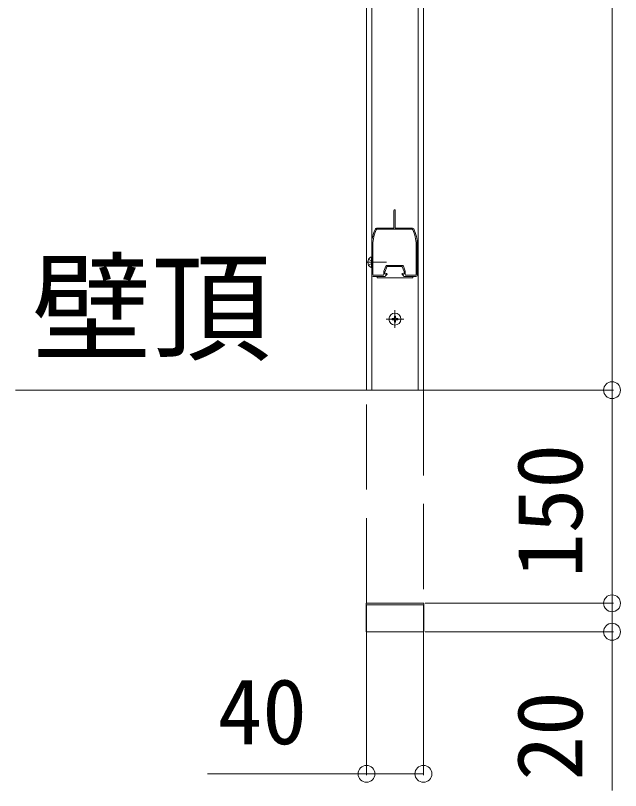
# Model space of a CAD drawing. Units: millimetres, scale not verified. Extents: x -5667 to 5667, y -4030 to 4030.
# Drawn here: x -3305 to -2880, y -283 to 263 of the extents above; entities that cross this region are included whole.
import ezdxf
from ezdxf.enums import TextEntityAlignment as Align

# ---------------------------------------------------------------- set-up
doc = ezdxf.new("R2010")
doc.units = ezdxf.units.MM
doc.header["$LTSCALE"] = 20
doc.linetypes.add('CHAIN2', pattern=[12, 9, -1, 1, -1])
doc.linetypes.add('DASHED3', pattern=[4, 3, -1])
doc.layers.add('0-0_0', color=3, linetype='Continuous')
doc.layers.add('0-1_USER1', color=4, linetype='Continuous', lineweight=9)
doc.layers.add('0-2_YKK_ZWAK', color=6, linetype='Continuous', lineweight=9)
doc.styles.add('ＭＳ ゴシック', font='')
doc.styles.get('ＭＳ ゴシック').set_extended_font_data('MS Gothic')

msp = doc.modelspace()

# ---------------------------------------------------------------- linework, layer by layer
at = {"layer": '0-1_USER1'}
for p, q in [((-3058.38, 96.19), (-3058.38, 799.89)), ((-3054.68, -1.11), (-3054.68, 799.89)), ((-3022.08, 799.89), (-3022.08, -1.11)), ((-3018.38, 799.89), (-3018.38, -1.11)), ((-3039.18, 125.39), (-3039.18, 113.19)), ((-3038.18, 113.19), (-3038.18, 125.39)), ((-3039.48, 112.89), (-3051.26, 112.89)), ((-3051.07, 112.09), (-3026.28, 112.09)), ((-3026.09, 112.89), (-3037.88, 112.89)), ((-3054.68, 101.39), (-3054.68, 79.89)), ((-3053.88, 80.19), (-3053.88, 101.39)), ((-3023.48, 101.39), (-3023.48, 80.19)), ((-3022.68, 79.89), (-3022.68, 101.39)), ((-3058.38, -1.11), (-3058.38, 96.19)), ((-3058.48, 88.89), (-3044.32, 88.89)), ((-3054.98, 92.49), (-3054.98, 85.3)), ((-3046.18, 82.48), (-3046.18, 80.19)), ((-3044.87, 86.04), (-3046.16, 82.59)), ((-3045.38, 80.84), (-3045.38, 82.34)), ((-3045.36, 82.44), (-3044.15, 85.7)), ((-3033.42, 86.69), (-3043.94, 86.69)), ((-3043.87, 85.89), (-3033.48, 85.89)), ((-3033.2, 85.7), (-3031.99, 82.44)), ((-3031.19, 82.59), (-3032.48, 86.04)), ((-3031.98, 82.34), (-3031.98, 80.84)), ((-3031.18, 80.19), (-3031.18, 82.48)), ((-3053.68, 78.89), (-3045.68, 78.89)), ((-3046.68, 79.69), (-3053.38, 79.69)), ((-3050.88, 77.89), (-3050.88, 78.89)), ((-3025.88, 77.89), (-3050.88, 77.89)), ((-3044.45, 80.85), (-3044.93, 80.58)), ((-3044.91, 79.25), (-3043.95, 80.4)), ((-3044.18, 80.89), (-3044.3, 80.89)), ((-3033.41, 80.4), (-3032.44, 79.25)), ((-3033.06, 80.89), (-3033.18, 80.89)), ((-3032.43, 80.58), (-3032.91, 80.85)), ((-3031.67, 78.89), (-3023.68, 78.89)), ((-3023.98, 79.69), (-3030.68, 79.69)), ((-3025.88, 78.89), (-3025.88, 77.89)), ((-3040.45, 49.31), (-3039.62, 49.31)), ((-3040.45, 48.48), (-3040.45, 49.31)), ((-3038.79, 50.14), (-3038.79, 50.97)), ((-3037.13, 49.31), (-3036.3, 49.31)), ((-3036.3, 49.31), (-3036.3, 48.48)), ((-3039.62, 48.48), (-3040.45, 48.48)), ((-3037.96, 47.65), (-3037.96, 46.82)), ((-3036.3, 48.48), (-3037.13, 48.48)), ((-3305.13, -1.11), (-2899.06, -1.11))]:
    msp.add_line(p, q, dxfattribs=at)
at = {"layer": '0-1_USER1', "linetype": 'DASHED3'}
for p, q in [((-3056.94, 90.94), (-3055.13, 90.04)), ((-3056.94, 86.84), (-3055.13, 87.75)), ((-3054.52, 88.89), (-3055.13, 90.04)), ((-3054.52, 88.89), (-3055.13, 87.75)), ((-3018.38, -1.11), (-3018.38, -151.11)), ((-3018.18, -152.11), (-3058.58, -152.11)), ((-3058.58, -171.11), (-3018.18, -171.11))]:
    msp.add_line(p, q, dxfattribs=at)
at = {"layer": '0-1_USER1', "linetype": 'CHAIN2'}
for p, q in [((-3038.38, 42.64), (-3038.38, 55.14)), ((-3032.13, 48.89), (-3044.63, 48.89))]:
    msp.add_line(p, q, dxfattribs=at)
at = {"layer": '0-1_USER1'}
for points in [[(-3038.79, 50.97), (-3037.96, 50.97), (-3037.96, 50.14)], [(-3037.96, 46.82), (-3038.79, 46.82), (-3038.79, 47.65)]]:
    msp.add_lwpolyline(points, dxfattribs=at)
at = {"layer": '0-1_USER1', "linetype": 'DASHED3'}
for points in [[(-3018.38, -151.11), (-3058.38, -151.11), (-3058.38, -1.11)], [(-3058.58, -171.11), (-3058.58, -151.11), (-3018.18, -151.11), (-3018.18, -171.11)]]:
    msp.add_lwpolyline(points, dxfattribs=at)
at = {"layer": '0-1_USER1'}
msp.add_circle((-3038.38, 48.89), 4.25, dxfattribs=at)
for centre, radius, start, end in [((-3038.68, 125.39), 0.5, 0, 180), ((-3029.68, 101.39), 25, 154.0555, 180), ((-3029.68, 101.39), 24.2, 154.5083, 180), ((-3051.26, 111.89), 1, 90, 154.0555), ((-3051.07, 111.59), 0.5, 90, 154.5083), ((-3039.48, 113.19), 0.3, 270, 0), ((-3037.88, 113.19), 0.3, 180, 270), ((-3026.28, 111.59), 0.5, 25.4917, 90), ((-3026.09, 111.89), 1, 25.9445, 90), ((-3047.68, 101.39), 24.2, 0, 25.4917), ((-3047.68, 101.39), 25, 0, 25.9445), ((-3053.28, 88.89), 4.2, 117.281, 242.719), ((-3055.13, 92.49), 0.154, 0, 117.281), ((-3055.13, 85.3), 0.154, 242.719, 0), ((-3045.88, 82.48), 0.3, 159.6236, 180), ((-3045.08, 82.34), 0.3, 159.6236, 180), ((-3043.94, 85.69), 1, 90, 159.6236), ((-3043.87, 85.59), 0.3, 90, 159.6236), ((-3033.48, 85.59), 0.3, 20.3764, 90), ((-3033.42, 85.69), 1, 20.3764, 90), ((-3032.28, 82.34), 0.3, 0, 20.3764), ((-3031.48, 82.48), 0.3, 0, 20.3764), ((-3053.68, 79.89), 1, 180, 270), ((-3053.38, 80.19), 0.5, 180, 270), ((-3046.68, 80.19), 0.5, 270, 0), ((-3045.68, 79.89), 1, 270, 320), ((-3045.08, 80.84), 0.3, 180, 300), ((-3044.3, 80.59), 0.3, 90, 120), ((-3044.18, 80.59), 0.3, 319.9382, 90), ((-3033.18, 80.59), 0.3, 90, 220.0618), ((-3033.06, 80.59), 0.3, 60, 90), ((-3031.67, 79.89), 1, 220, 270), ((-3032.28, 80.84), 0.3, 240, 0), ((-3030.68, 80.19), 0.5, 180, 270), ((-3023.98, 80.19), 0.5, 270, 0), ((-3023.68, 79.89), 1, 270, 0), ((-3039.62, 50.14), 0.83, 270, 0), ((-3037.13, 50.14), 0.83, 180, 270), ((-3039.62, 47.65), 0.83, 0, 90), ((-3037.13, 47.65), 0.83, 90, 180)]:
    msp.add_arc(centre, radius, start, end, dxfattribs=at)
at = {"layer": '0-2_YKK_ZWAK'}
for p, q in [((-2885.77, 798.89), (-2885.77, -1.11)), ((-2948.04, -1.11), (-2884.77, -1.11)), ((-2948.04, -1.11), (-2884.77, -1.11)), ((-2885.77, -1.11), (-2885.77, -151.11)), ((-3058.38, -152.11), (-3058.38, -272.11)), ((-3018.38, -152.11), (-3018.38, -272.11)), ((-3017.18, -151.11), (-2884.77, -151.11)), ((-3017.18, -151.11), (-2884.77, -151.11)), ((-3017.18, -171.11), (-2884.77, -171.11))]:
    msp.add_line(p, q, dxfattribs=at)
for points in [[(-2885.77, -151.11), (-2885.77, -171.11), (-2885.77, -282.83)], [(-3018.38, -271.11), (-3058.38, -271.11), (-3170.1, -271.11)]]:
    msp.add_lwpolyline(points, dxfattribs=at)
for centre in [(-2885.77, -1.11), (-2885.77, -1.11), (-2885.77, -151.11), (-2885.77, -151.11), (-2885.77, -171.11), (-3058.38, -271.11), (-3018.38, -271.11)]:
    msp.add_circle(centre, 5.95, dxfattribs=at)

# ---------------------------------------------------------------- texts
at = {"layer": '0-0_0', "style": 'ＭＳ ゴシック'}
msp.add_text('壁頂', height=61.58, dxfattribs=at).set_placement((-3293.58, 7.81), align=Align.BOTTOM_LEFT)
at = {"layer": '0-2_YKK_ZWAK', "style": 'ＭＳ ゴシック'}
for s, p in [('150', (-2892.77, -133.23)), ('20', (-2892.77, -275.83))]:
    msp.add_text(s, height=46.19, rotation=90, dxfattribs=at).set_placement(p, align=Align.BOTTOM_LEFT)
msp.add_text('40', height=46.19, dxfattribs=at).set_placement((-3163.1, -264.11), align=Align.BOTTOM_LEFT)

doc.saveas('drawing.dxf')
